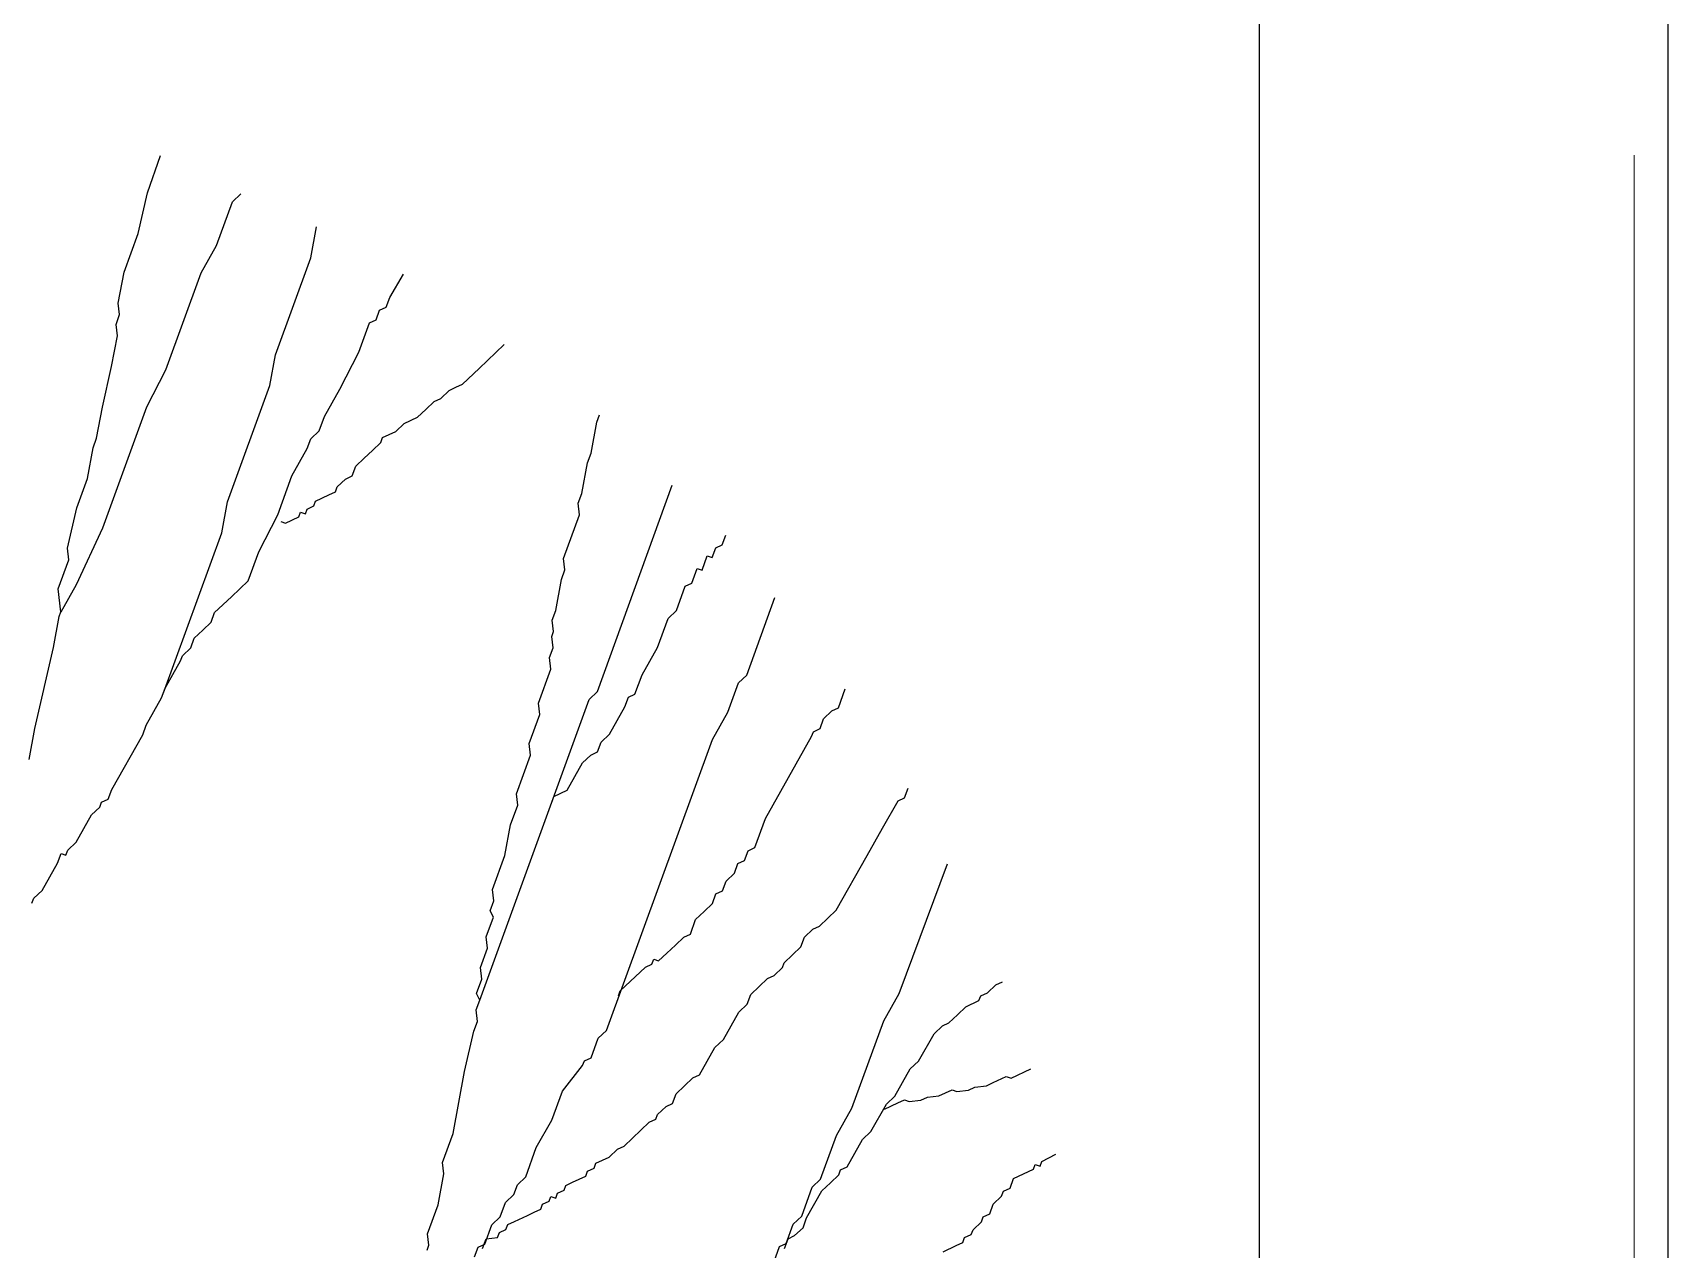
# Model space of a CAD drawing. Header units: inches. Extents: x -50945 to 250244, y -404780 to 18493.
# Drawn here: x 110328.4 to 110808.7, y -276227.9 to -275870.6 of the extents above; entities that cross this region are included whole.
import ezdxf

# ---------------------------------------------------------------- set-up
doc = ezdxf.new("R2010")
doc.units = ezdxf.units.IN
doc.header["$MEASUREMENT"] = 0
doc.linetypes.add('DOTE', pattern=[2.42, 2, -0.2, 0.02, -0.2])
doc.linetypes.add('iGo户型优化31', pattern=[0.35, 0.25, -0.1])
for name, color, linetype in [('D-ARCHI', 250, 'Continuous'), ('IBS-003-建筑窗框', 3, 'Continuous'), ('IBS-63-原建筑窗', 63, 'Continuous'), ('iGo户型优化', 7, 'Continuous')]:
    doc.layers.add(name, color=color, linetype=linetype)

# ---------------------------------------------------------------- blocks, each defined once
blk = doc.blocks.new('抖音iGo户型优化-0853')
at = {"layer": 'iGo户型优化', "color": 251, "ltscale": 100}
for p, q in [((-770.22, -203499.52), (-763.05, -203478.87)), ((-775.34, -203521.92), (-770.22, -203499.52)), ((-732.06, -203528.45), (-723.29, -203504.34)), ((-723.29, -203504.34), (-718.66, -203499.96)), ((-783.14, -203543.35), (-775.34, -203521.92)), ((-679.98, -203535.27), (-676.81, -203518.23)), ((-740.59, -203543.55), (-732.06, -203528.45)), ((-786.32, -203560.4), (-783.14, -203543.35)), ((-760.09, -203597.12), (-740.59, -203543.55)), ((-699.48, -203588.85), (-679.98, -203535.27)), ((-636.43, -203557.19), (-628.74, -203544.45)), ((-785.59, -203566.73), (-786.32, -203560.4)), ((-638.38, -203562.55), (-636.43, -203557.19)), ((-787.54, -203572.09), (-785.59, -203566.73)), ((-647.63, -203571.31), (-643.98, -203569.61)), ((-643.98, -203569.61), (-642.03, -203564.25)), ((-642.03, -203564.25), (-638.38, -203562.55)), ((-789.99, -203595.46), (-786.81, -203578.42)), ((-786.81, -203578.42), (-787.54, -203572.09)), ((-653.48, -203587.39), (-647.63, -203571.31)), ((-702.66, -203605.89), (-699.48, -203588.85)), ((-663.96, -203607.84), (-653.48, -203587.39)), ((-582.42, -203592.02), (-573.17, -203583.25)), ((-795.11, -203617.87), (-789.99, -203595.46)), ((-770.57, -203617.58), (-760.09, -203597.12)), ((-596.3, -203605.17), (-587.05, -203596.4)), ((-587.05, -203596.4), (-582.42, -203592.02)), ((-726.06, -203670.18), (-702.66, -203605.89)), ((-603.6, -203608.58), (-599.95, -203606.87)), ((-599.95, -203606.87), (-596.3, -203605.17)), ((-672.49, -203622.94), (-663.96, -203607.84)), ((-616.51, -203619.05), (-611.88, -203614.66)), ((-611.88, -203614.66), (-608.23, -203612.96)), ((-608.23, -203612.96), (-603.6, -203608.58)), ((-798.28, -203634.92), (-795.11, -203617.87)), ((-794.94, -203684.55), (-770.57, -203617.58)), ((-675.41, -203630.98), (-672.49, -203622.94)), ((-628.44, -203626.84), (-621.13, -203623.43)), ((-621.13, -203623.43), (-616.51, -203619.05)), ((-522.08, -203626.11), (-520.62, -203622.1)), ((-680.04, -203635.36), (-675.41, -203630.98)), ((-640.37, -203634.63), (-633.06, -203631.22)), ((-633.06, -203631.22), (-628.44, -203626.84)), ((-525.25, -203643.16), (-522.08, -203626.11)), ((-803.41, -203657.32), (-800.23, -203640.27)), ((-800.23, -203640.27), (-798.28, -203634.92)), ((-690.51, -203655.82), (-681.99, -203640.72)), ((-681.99, -203640.72), (-680.04, -203635.36)), ((-650.59, -203646.08), (-645.97, -203641.69)), ((-645.97, -203641.69), (-641.34, -203637.31)), ((-641.34, -203637.31), (-640.37, -203634.63)), ((-527.2, -203648.52), (-525.25, -203643.16)), ((-657.17, -203655.82), (-655.22, -203650.46)), ((-655.22, -203650.46), (-650.59, -203646.08)), ((-530.38, -203665.56), (-527.2, -203648.52)), ((-809.26, -203673.39), (-803.41, -203657.32)), ((-698.31, -203677.25), (-690.51, -203655.82)), ((-665.45, -203661.91), (-660.82, -203657.52)), ((-660.82, -203657.52), (-657.17, -203655.82)), ((-521.67, -203774.91), (-480.36, -203660.87)), ((-729.23, -203687.23), (-726.06, -203670.18)), ((-678.35, -203672.38), (-677.38, -203669.7)), ((-677.38, -203669.7), (-670.08, -203666.29)), ((-670.08, -203666.29), (-666.42, -203664.58)), ((-666.42, -203664.58), (-665.45, -203661.91)), ((-532.33, -203670.92), (-530.38, -203665.56)), ((-814.38, -203695.8), (-809.26, -203673.39)), ((-708.79, -203697.7), (-698.31, -203677.25)), ((-693.94, -203681.87), (-686.63, -203678.46)), ((-686.63, -203678.46), (-685.66, -203675.79)), ((-685.66, -203675.79), (-682.98, -203676.76)), ((-682.98, -203676.76), (-682.01, -203674.08)), ((-682.01, -203674.08), (-678.35, -203672.38)), ((-540.37, -203701.36), (-531.6, -203677.25)), ((-531.6, -203677.25), (-532.33, -203670.92)), ((-809.32, -203715.72), (-794.94, -203684.55)), ((-761.4, -203775.63), (-729.23, -203687.23)), ((-696.61, -203680.9), (-693.94, -203681.87)), ((-452.75, -203693.82), (-450.8, -203688.46)), ((-813.65, -203702.13), (-814.38, -203695.8)), ((-714.64, -203713.77), (-708.79, -203697.7)), ((-458.35, -203700.88), (-456.4, -203695.52)), ((-456.4, -203695.52), (-452.75, -203693.82)), ((-819.5, -203718.2), (-813.65, -203702.13)), ((-539.65, -203707.69), (-540.37, -203701.36)), ((-463.96, -203707.94), (-461.03, -203699.9)), ((-461.03, -203699.9), (-458.35, -203700.88)), ((-817.84, -203730.82), (-809.32, -203715.72)), ((-719.27, -203718.16), (-714.64, -203713.77)), ((-544.77, -203730.1), (-541.6, -203713.05)), ((-541.6, -203713.05), (-539.65, -203707.69)), ((-473.21, -203716.71), (-469.56, -203715)), ((-469.56, -203715), (-466.63, -203706.97)), ((-466.63, -203706.97), (-463.96, -203707.94)), ((-818.05, -203730.86), (-819.5, -203718.2)), ((-733.15, -203731.31), (-723.89, -203722.54)), ((-723.89, -203722.54), (-719.27, -203718.16)), ((-478.08, -203730.1), (-473.21, -203716.71)), ((-439.23, -203765.78), (-423.78, -203723.02)), ((-822.2, -203750.59), (-819.02, -203733.54)), ((-819.02, -203733.54), (-818.05, -203730.86)), ((-735.1, -203736.67), (-733.15, -203731.31)), ((-546.72, -203735.46), (-544.77, -203730.1)), ((-482.71, -203734.48), (-478.08, -203730.1)), ((-744.35, -203745.43), (-739.72, -203741.05)), ((-739.72, -203741.05), (-735.1, -203736.67)), ((-546.97, -203744.47), (-545.99, -203741.79)), ((-545.99, -203741.79), (-546.72, -203735.46)), ((-488.56, -203750.56), (-482.71, -203734.48)), ((-832.44, -203795.4), (-822.2, -203750.59)), ((-750.93, -203755.17), (-746.3, -203750.79)), ((-746.3, -203750.79), (-744.35, -203745.43)), ((-548.19, -203756.16), (-546.24, -203750.8)), ((-546.24, -203750.8), (-546.97, -203744.47)), ((-497.09, -203765.66), (-488.56, -203750.56)), ((-760.43, -203772.95), (-751.9, -203757.85)), ((-751.9, -203757.85), (-750.93, -203755.17)), ((-547.47, -203762.49), (-548.19, -203756.16)), ((-554.29, -203781.24), (-547.47, -203762.49)), ((-500.99, -203776.37), (-497.09, -203765.66)), ((-443.86, -203770.16), (-439.23, -203765.78)), ((-770.91, -203793.41), (-762.38, -203778.31)), ((-762.38, -203778.31), (-760.43, -203772.95)), ((-526.3, -203779.29), (-521.67, -203774.91)), ((-506.59, -203783.43), (-504.64, -203778.07)), ((-504.64, -203778.07), (-500.99, -203776.37)), ((-449.71, -203786.23), (-443.86, -203770.16)), ((-388.55, -203783.92), (-384.9, -203773.34)), ((-586.75, -203945.37), (-526.3, -203779.29)), ((-559.41, -203803.64), (-553.56, -203787.57)), ((-553.56, -203787.57), (-554.29, -203781.24)), ((-515.12, -203798.53), (-506.59, -203783.43)), ((-458.23, -203801.33), (-449.71, -203786.23)), ((-396.83, -203790.01), (-392.2, -203785.63)), ((-392.2, -203785.63), (-388.55, -203783.92)), ((-835.62, -203812.44), (-832.44, -203795.4)), ((-772.86, -203798.76), (-770.91, -203793.41)), ((-403.4, -203799.75), (-402.43, -203797.07)), ((-402.43, -203797.07), (-398.78, -203795.37)), ((-398.78, -203795.37), (-396.83, -203790.01)), ((-789.91, -203828.96), (-772.86, -203798.76)), ((-558.69, -203809.97), (-559.41, -203803.64)), ((-521.69, -203808.27), (-519.74, -203802.91)), ((-519.74, -203802.91), (-515.12, -203798.53)), ((-516.73, -203962.05), (-458.23, -203801.33)), ((-411.93, -203814.85), (-403.4, -203799.75)), ((-566.49, -203831.4), (-558.69, -203809.97)), ((-538.5, -203829.46), (-529.97, -203814.36)), ((-529.97, -203814.36), (-525.34, -203809.98)), ((-525.34, -203809.98), (-521.69, -203808.27)), ((-428.98, -203845.05), (-411.93, -203814.85)), ((-791.86, -203834.32), (-789.91, -203828.96)), ((-565.76, -203837.74), (-566.49, -203831.4)), ((-546.78, -203835.55), (-545.8, -203832.87)), ((-545.8, -203832.87), (-538.5, -203829.46)), ((-352.07, -203833.61), (-350.12, -203828.25)), ((-801.11, -203843.08), (-796.48, -203838.7)), ((-796.48, -203838.7), (-795.51, -203836.02)), ((-795.51, -203836.02), (-791.86, -203834.32)), ((-569.66, -203848.45), (-565.76, -203837.74)), ((-364.25, -203850.41), (-355.72, -203835.31)), ((-355.72, -203835.31), (-352.07, -203833.61)), ((-809.64, -203858.18), (-801.11, -203843.08)), ((-572.83, -203865.5), (-569.66, -203848.45)), ((-434.83, -203861.12), (-428.98, -203845.05)), ((-372.77, -203865.51), (-364.25, -203850.41)), ((-814.26, -203862.56), (-809.64, -203858.18)), ((-819.87, -203869.63), (-817.92, -203864.27)), ((-817.92, -203864.27), (-815.24, -203865.24)), ((-815.24, -203865.24), (-814.26, -203862.56)), ((-579.66, -203884.25), (-572.83, -203865.5)), ((-444.09, -203869.89), (-440.44, -203868.18)), ((-440.44, -203868.18), (-438.49, -203862.82)), ((-438.49, -203862.82), (-434.83, -203861.12)), ((-389.83, -203895.7), (-372.77, -203865.51)), ((-828.39, -203884.72), (-819.87, -203869.63)), ((-450.66, -203879.63), (-446.04, -203875.24)), ((-446.04, -203875.24), (-444.09, -203869.89)), ((-355.05, -203941.73), (-328.3, -203870.14)), ((-833.02, -203889.11), (-828.39, -203884.72)), ((-578.93, -203890.58), (-579.66, -203884.25)), ((-458.22, -203892.05), (-456.27, -203886.69)), ((-456.27, -203886.69), (-452.61, -203884.98)), ((-452.61, -203884.98), (-450.66, -203879.63)), ((-833.99, -203891.79), (-833.02, -203889.11)), ((-580.88, -203895.94), (-578.93, -203890.58)), ((-579.18, -203899.59), (-580.88, -203895.94)), ((-467.47, -203900.81), (-462.84, -203896.43)), ((-462.84, -203896.43), (-458.22, -203892.05)), ((-394.45, -203900.09), (-389.83, -203895.7)), ((-583.08, -203910.31), (-579.18, -203899.59)), ((-470.39, -203908.85), (-467.47, -203900.81)), ((-402.73, -203906.17), (-399.08, -203904.47)), ((-399.08, -203904.47), (-394.45, -203900.09)), ((-582.35, -203916.64), (-583.08, -203910.31)), ((-478.67, -203914.94), (-474.05, -203910.55)), ((-474.05, -203910.55), (-470.39, -203908.85)), ((-409.31, -203915.91), (-407.36, -203910.56)), ((-407.36, -203910.56), (-402.73, -203906.17)), ((-586.25, -203927.35), (-582.35, -203916.64)), ((-491.58, -203925.41), (-490.6, -203922.73)), ((-490.6, -203922.73), (-487.93, -203923.7)), ((-487.93, -203923.7), (-483.3, -203919.32)), ((-483.3, -203919.32), (-478.67, -203914.94)), ((-418.56, -203924.68), (-413.94, -203920.3)), ((-413.94, -203920.3), (-409.31, -203915.91)), ((-585.53, -203933.68), (-586.25, -203927.35)), ((-509.11, -203940.26), (-495.23, -203927.11)), ((-495.23, -203927.11), (-491.58, -203925.41)), ((-427.82, -203933.45), (-424.16, -203931.74)), ((-424.16, -203931.74), (-419.54, -203927.36)), ((-419.54, -203927.36), (-418.56, -203924.68)), ((-588.45, -203941.72), (-585.53, -203933.68)), ((-510.08, -203942.94), (-509.11, -203940.26)), ((-437.07, -203942.21), (-432.44, -203937.83)), ((-432.44, -203937.83), (-427.82, -203933.45)), ((-310.02, -203942.95), (-306.37, -203941.25)), ((-306.37, -203941.25), (-301.75, -203936.86)), ((-301.75, -203936.86), (-298.09, -203935.16)), ((-588.7, -203950.73), (-586.75, -203945.37)), ((-586.75, -203945.37), (-588.45, -203941.72)), ((-443.65, -203951.96), (-439.02, -203947.57)), ((-439.02, -203947.57), (-437.07, -203942.21)), ((-363.58, -203956.83), (-355.05, -203941.73)), ((-322.93, -203953.42), (-318.3, -203949.04)), ((-318.3, -203949.04), (-311, -203945.63)), ((-311, -203945.63), (-310.02, -203942.95)), ((-589.92, -203962.42), (-587.97, -203957.06)), ((-587.97, -203957.06), (-588.7, -203950.73)), ((-452.17, -203967.05), (-443.65, -203951.96)), ((-381.13, -204005.05), (-363.58, -203956.83)), ((-335.83, -203963.89), (-331.21, -203959.51)), ((-331.21, -203959.51), (-327.56, -203957.8)), ((-327.56, -203957.8), (-322.93, -203953.42)), ((-595.05, -203984.82), (-589.92, -203962.42)), ((-525.26, -203977.15), (-521.36, -203966.44)), ((-521.36, -203966.44), (-516.73, -203962.05)), ((-456.8, -203971.44), (-452.17, -203967.05)), ((-344.36, -203978.99), (-335.83, -203963.89)), ((-528.91, -203978.86), (-525.26, -203977.15)), ((-465.33, -203986.53), (-456.8, -203971.44)), ((-598.22, -204001.87), (-595.05, -203984.82)), ((-541.09, -203995.66), (-529.89, -203981.54)), ((-529.89, -203981.54), (-528.91, -203978.86)), ((-468.98, -203988.24), (-465.33, -203986.53)), ((-357.51, -203998.47), (-348.99, -203983.37)), ((-348.99, -203983.37), (-344.36, -203978.99)), ((-293.26, -203988.49), (-282.3, -203983.38)), ((-546.94, -204011.73), (-541.09, -203995.66)), ((-478.23, -203997.01), (-473.6, -203992.62)), ((-473.6, -203992.62), (-468.98, -203988.24)), ((-329.52, -203996.53), (-325.87, -203994.82)), ((-325.87, -203994.82), (-323.2, -203995.79)), ((-323.2, -203995.79), (-316.87, -203995.06)), ((-316.87, -203995.06), (-313.22, -203993.36)), ((-313.22, -203993.36), (-306.89, -203992.63)), ((-306.89, -203992.63), (-303.24, -203990.93)), ((-303.24, -203990.93), (-295.93, -203987.52)), ((-295.93, -203987.52), (-293.26, -203988.49)), ((-601.39, -204018.92), (-598.22, -204001.87)), ((-488.46, -204008.45), (-483.83, -204004.07)), ((-483.83, -204004.07), (-480.18, -204002.36)), ((-480.18, -204002.36), (-478.23, -203997.01)), ((-370.67, -204017.95), (-362.14, -204002.86)), ((-363.12, -204005.53), (-355.81, -204002.13)), ((-362.14, -204002.86), (-357.51, -203998.47)), ((-355.81, -204002.13), (-352.16, -204000.42)), ((-352.16, -204000.42), (-349.48, -204001.39)), ((-349.48, -204001.39), (-343.16, -204000.66)), ((-343.16, -204000.66), (-339.5, -203998.96)), ((-339.5, -203998.96), (-333.18, -203998.23)), ((-333.18, -203998.23), (-329.52, -203996.53)), ((-555.47, -204026.83), (-546.94, -204011.73)), ((-506.96, -204025.98), (-493.08, -204012.83)), ((-493.08, -204012.83), (-489.43, -204011.13)), ((-489.43, -204011.13), (-488.46, -204008.45)), ((-389.65, -204020.14), (-381.13, -204005.05)), ((-607.24, -204034.99), (-601.39, -204018.92)), ((-398.43, -204044.25), (-389.65, -204020.14)), ((-383.82, -204037.44), (-375.29, -204022.34)), ((-375.29, -204022.34), (-370.67, -204017.95)), ((-561.32, -204042.9), (-555.47, -204026.83)), ((-515.24, -204032.07), (-510.62, -204027.69)), ((-510.62, -204027.69), (-506.96, -204025.98)), ((-276.31, -204034.39), (-268.57, -204030.46)), ((-606.52, -204041.32), (-607.24, -204034.99)), ((-528.15, -204042.54), (-527.17, -204039.86)), ((-527.17, -204039.86), (-523.52, -204038.16)), ((-523.52, -204038.16), (-522.55, -204035.48)), ((-522.55, -204035.48), (-515.24, -204032.07)), ((-388.45, -204041.82), (-387.47, -204039.14)), ((-387.47, -204039.14), (-383.82, -204037.44)), ((-291.89, -204043.89), (-280.94, -204038.78)), ((-280.94, -204038.78), (-279.96, -204036.1)), ((-279.96, -204036.1), (-277.29, -204037.07)), ((-277.29, -204037.07), (-276.31, -204034.39)), ((-609.69, -204058.37), (-606.52, -204041.32)), ((-567.89, -204052.64), (-565.94, -204047.29)), ((-565.94, -204047.29), (-561.32, -204042.9)), ((-540.08, -204050.34), (-539.1, -204047.66)), ((-539.1, -204047.66), (-535.45, -204045.95)), ((-535.45, -204045.95), (-528.15, -204042.54)), ((-408.9, -204064.71), (-403.05, -204048.64)), ((-403.05, -204048.64), (-398.43, -204044.25)), ((-397.7, -204050.59), (-393.07, -204046.2)), ((-393.07, -204046.2), (-388.45, -204041.82)), ((-297.5, -204050.95), (-293.84, -204049.25)), ((-293.84, -204049.25), (-291.89, -204043.89)), ((-615.54, -204074.44), (-609.69, -204058.37)), ((-575.44, -204065.06), (-572.52, -204057.03)), ((-572.52, -204057.03), (-567.89, -204052.64)), ((-552.98, -204060.81), (-552.01, -204058.13)), ((-552.01, -204058.13), (-548.36, -204056.42)), ((-548.36, -204056.42), (-547.38, -204053.74)), ((-547.38, -204053.74), (-544.7, -204054.72)), ((-544.7, -204054.72), (-543.73, -204052.04)), ((-543.73, -204052.04), (-540.08, -204050.34)), ((-406.23, -204065.68), (-397.7, -204050.59)), ((-305.05, -204063.37), (-303.1, -204058.01)), ((-303.1, -204058.01), (-298.47, -204053.63)), ((-298.47, -204053.63), (-297.5, -204050.95)), ((-580.07, -204069.45), (-575.44, -204065.06)), ((-571.24, -204069.33), (-567.59, -204067.62)), ((-567.59, -204067.62), (-560.29, -204064.22)), ((-560.29, -204064.22), (-556.63, -204062.51)), ((-556.63, -204062.51), (-552.98, -204060.81)), ((-413.53, -204069.09), (-408.9, -204064.71)), ((-408.18, -204071.04), (-406.23, -204065.68)), ((-314.3, -204072.14), (-309.67, -204067.75)), ((-309.67, -204067.75), (-308.7, -204065.08)), ((-308.7, -204065.08), (-305.05, -204063.37)), ((-614.81, -204080.77), (-615.54, -204074.44)), ((-585.12, -204082.48), (-583.17, -204077.12)), ((-583.97, -204080.16), (-580.07, -204069.45)), ((-583.17, -204077.12), (-576.84, -204076.39)), ((-576.84, -204076.39), (-575.87, -204073.71)), ((-575.87, -204073.71), (-572.22, -204072.01)), ((-572.22, -204072.01), (-571.24, -204069.33)), ((-418.4, -204082.49), (-416.46, -204077.13)), ((-417.43, -204079.81), (-413.53, -204069.09)), ((-416.46, -204077.13), (-412.8, -204075.42)), ((-412.8, -204075.42), (-408.18, -204071.04)), ((-319.9, -204079.2), (-318.93, -204076.52)), ((-318.93, -204076.52), (-315.28, -204074.82)), ((-315.28, -204074.82), (-314.3, -204072.14)), ((-615.79, -204083.45), (-614.81, -204080.77)), ((-589.57, -204087.22), (-587.62, -204081.87)), ((-587.62, -204081.87), (-583.97, -204080.16)), ((-429.86, -204105.62), (-421.08, -204081.51)), ((-421.08, -204081.51), (-417.43, -204079.81)), ((-330.86, -204084.31), (-323.55, -204080.9)), ((-323.55, -204080.9), (-319.9, -204079.2))]:
    blk.add_line(p, q, dxfattribs=at)

msp = doc.modelspace()

# ---------------------------------------------------------------- linework, layer by layer
at = {"layer": 'D-ARCHI', "color": 251, "linetype": 'DOTE', "lineweight": 5, "ltscale": 200}
msp.add_line((110798.67, -280178.62), (110798.67, -272638.38), dxfattribs=at)
at = {"layer": 'IBS-003-建筑窗框', "color": 251, "ltscale": 10}
msp.add_line((110688.67, -276838.62), (110688.67, -275578.38), dxfattribs=at)
at = {"layer": 'IBS-63-原建筑窗'}
msp.add_line((110808.67, -276838.62), (110808.67, -275458.38), dxfattribs=at)

# ---------------------------------------------------------------- block references
at = {"color": 7, "linetype": 'iGo户型优化31', "xscale": 0.5317064318048343, "yscale": 0.5317064318048343, "zscale": 0.5317064318048343}
msp.add_blockref('抖音iGo户型优化-0853', (110771.62, -167715.69), dxfattribs=at)

doc.saveas('drawing.dxf')
